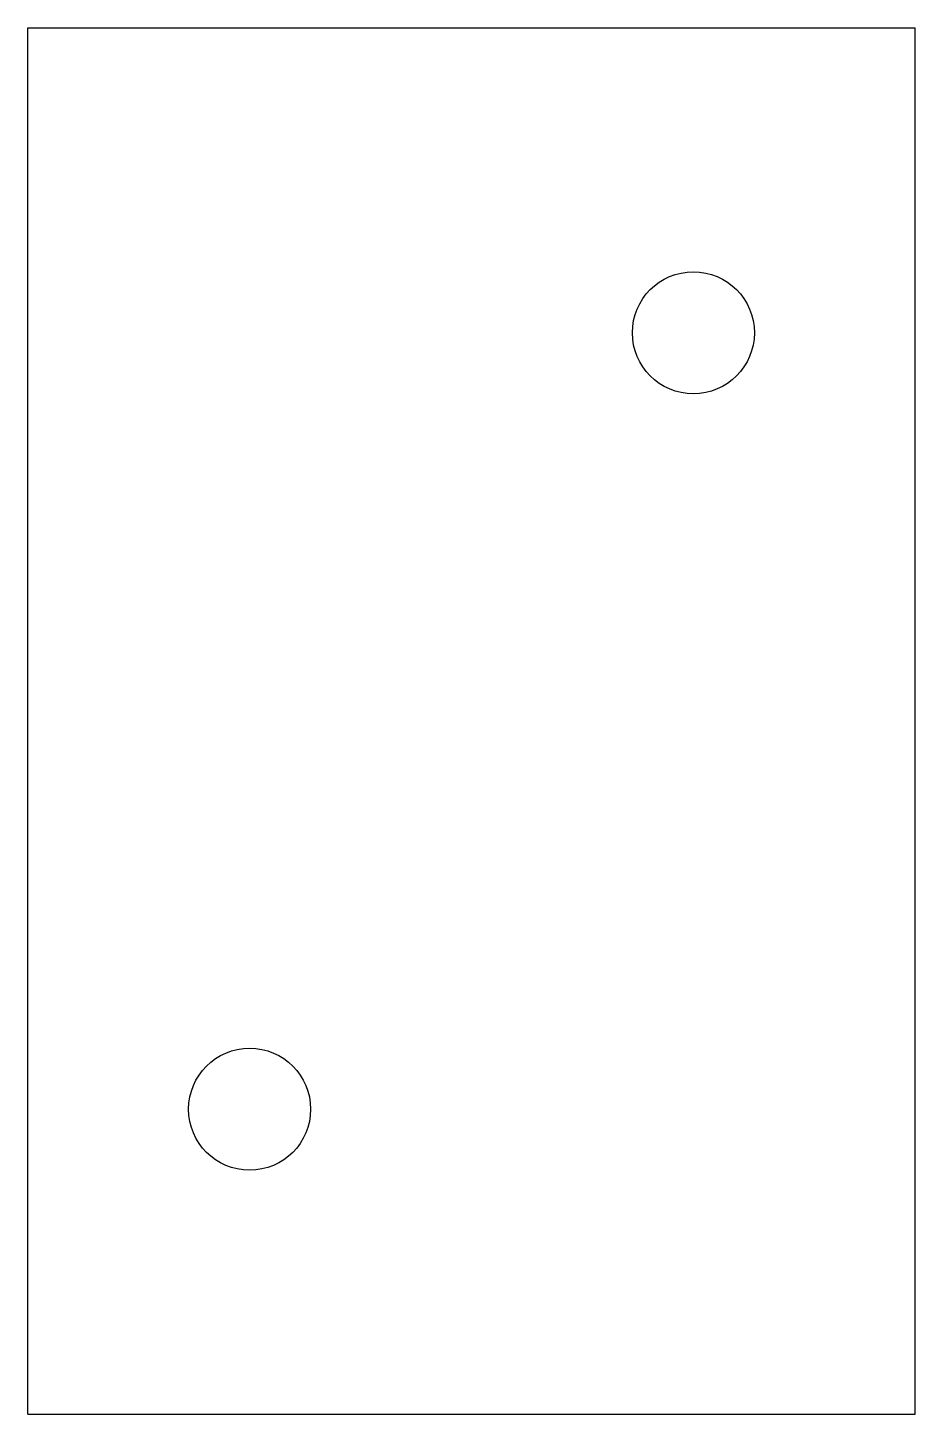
# Model space of a CAD drawing. Header units: millimetres. Extents: x 0 to 16, y 0 to 25.
import ezdxf

# ---------------------------------------------------------------- set-up
doc = ezdxf.new("R2010")
doc.units = ezdxf.units.MM

msp = doc.modelspace()

# ---------------------------------------------------------------- linework, layer by layer
for p, q in [((0, 0), (0, 25)), ((0, 25), (16, 25)), ((16, 0), (16, 25)), ((0, 0), (16, 0))]:
    msp.add_line(p, q)
for centre in [(12, 19.5), (4, 5.5)]:
    msp.add_circle(centre, 1.1)

doc.saveas('drawing.dxf')
